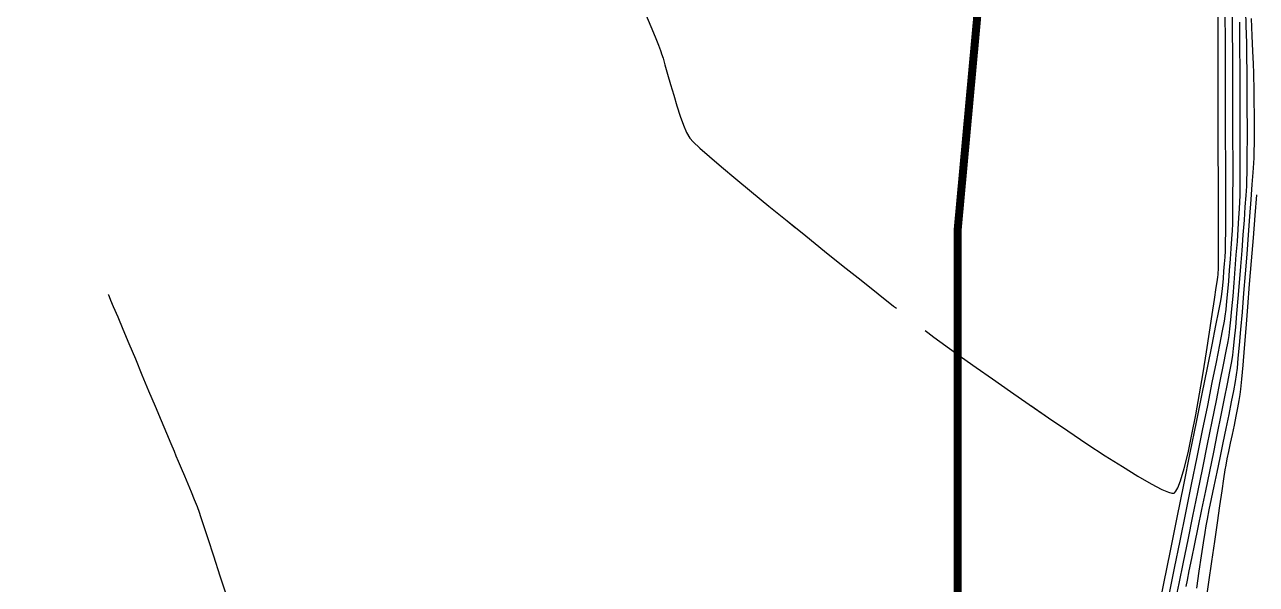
# Model space of a CAD drawing. Header units: metres. Extents: x 708868 to 711043, y 5411316 to 5413138.
# Drawn here: x 710275.7 to 710429.2, y 5412243.5 to 5412313.2 of the extents above; entities that cross this region are included whole.
import ezdxf

# ---------------------------------------------------------------- set-up
doc = ezdxf.new("R2010")
doc.units = ezdxf.units.M
doc.linetypes.add('DASHED', pattern=[0.75, 0.5, -0.25])
for name, color, linetype in [('C-ANNO-TABL', 1, 'Continuous'), ('Rionegro 2010_Contours', 7, 'Continuous'), ('Rionegro 2014_Contours', 7, 'Continuous'), ('Rionegro 2018_Contours', 7, 'Continuous')]:
    doc.layers.add(name, color=color, linetype=linetype)

msp = doc.modelspace()

# ---------------------------------------------------------------- linework, layer by layer
at = {"layer": 'C-ANNO-TABL', "color": 4, "linetype": 'DASHED', "true_color": 0x3dffff, "const_width": 1, "flags": 128}
msp.add_lwpolyline([(711042.54, 5413065.08), (710960.96, 5413110.4), (710928.51, 5413129.62), (710904.96, 5413136.48), (710878.34, 5413137.92), (710860.98, 5413136.79), (710843.25, 5413130), (710825.89, 5413114.54), (710808.92, 5413089.66), (710785.53, 5413050.07), (710767.48, 5413018.5), (710750.58, 5412962.4), (710732.95, 5412902.16), (710722.63, 5412876.69), (710711.1, 5412854.24), (710709.27, 5412838.47), (710712.25, 5412799.16), (710711.4, 5412767.16), (710706.84, 5412750.08), (710696.97, 5412735.65), (710677.97, 5412728.44), (710654.04, 5412726.54), (710627.07, 5412724.64), (710606.56, 5412720.47), (710589.8, 5412712.38), (710580.58, 5412698.73), (710577.45, 5412692.07), (710576.62, 5412681.45), (710581.7, 5412658.89), (710586.52, 5412640.58), (710590.14, 5412620.11), (710586.76, 5412609.51), (710569.89, 5412600.36), (710548.45, 5412592.65), (710519.16, 5412593.65), (710507.9, 5412592.67), (710498.04, 5412592.91), (710476.65, 5412590.53), (710453.44, 5412584.65), (710430.06, 5412578.87), (710407.17, 5412571.65), (710393.36, 5412565.35), (710390.57, 5412558.78), (710388.56, 5412550.53), (710383.7, 5412533.01), (710380.56, 5412521.69), (710371.65, 5412514.46), (710365.86, 5412509.89), (710362.01, 5412504.59), (710331.38, 5412455.85), (710322.46, 5412437.3), (710314.75, 5412419.96), (710310.91, 5412404.45), (710310.19, 5412389.52), (710312.36, 5412375.55), (710316.7, 5412365.43), (710327.06, 5412353.87), (710331.95, 5412345.85), (710336.14, 5412343.08), (710341.7, 5412343.55), (710347.66, 5412345.73), (710357.76, 5412346.03), (710373.48, 5412344.55), (710380.94, 5412341.93), (710387.56, 5412337.03), (710390.34, 5412331.13), (710393.23, 5412321.91), (710394.37, 5412314.08), (710391.95, 5412287.73), (710391.95, 5412242), (710398.77, 5412181.36), (710397.17, 5412154.92), (710391.09, 5412141.08), (710382.35, 5412135.26), (710365.93, 5412125.12), (710349.52, 5412122.86), (710314.94, 5412100.53), (710310.16, 5412097.45), (710304.08, 5412096.97), (710288.95, 5412103.64), (710260.4, 5412118.75), (710227.16, 5412131.8), (710192.2, 5412139.84), (710067.13, 5412167.23), (710056.51, 5412173.82), (710010.25, 5412214.54), (709997.9, 5412231.7), (709990.99, 5412235.84), (709981.95, 5412236.81), (709941.87, 5412226.35), (709906.21, 5412219.68), (709872.55, 5412206.97), (709858.98, 5412200.97), (709841.48, 5412178.77), (709831.7, 5412162.57), (709826.82, 5412138.12), (709826.1, 5412113.87), (709847.99, 5412057.97), (709847.99, 5412027.52), (709841.15, 5411995.84), (709821.68, 5411967.67), (709785.13, 5411896), (709764.5, 5411870.43), (709729.92, 5411841.63), (709687.88, 5411828.1), (709653.61, 5411828.39), (709636.8, 5411836.29), (709611.99, 5411871.53), (709572.15, 5411935.23), (709533.47, 5411953.88), (709461.2, 5411963.08), (709400.58, 5411961.74), (709328.3, 5411946.17), (709283.9, 5411933.17), (709246.82, 5411886.15), (709230.21, 5411871.99), (709186.77, 5411865.79), (709143.57, 5411868.97), (709131.37, 5411871.68), (709115.44, 5411870.35), (709084.2, 5411857.65), (709062.64, 5411854.33), (708913.41, 5411851.54)], dxfattribs=at)
at = {"layer": 'Rionegro 2010_Contours'}
for points in [[(710401.05, 5412265.74, 248), (710403.26, 5412264.23, 248), (710405.68, 5412262.58, 248), (710408.05, 5412260.99, 248), (710410.34, 5412259.5, 248), (710412.47, 5412258.14, 248), (710414.39, 5412256.96, 248), (710416.05, 5412256, 248), (710417.4, 5412255.3, 248), (710418.21, 5412254.96, 248), (710418.65, 5412254.84, 248), (710418.85, 5412254.83, 248), (710418.93, 5412254.85, 248), (710419, 5412254.9, 248), (710419.15, 5412255.06, 248), (710419.39, 5412255.49, 248), (710419.73, 5412256.38, 248), (710420.18, 5412257.92, 248), (710420.65, 5412259.87, 248), (710421.13, 5412262.13, 248), (710421.61, 5412264.6, 248), (710422.08, 5412267.2, 248), (710422.53, 5412269.84, 248), (710422.96, 5412272.43, 248), (710423.34, 5412274.88, 248), (710423.68, 5412277.09, 248), (710423.96, 5412278.98, 248), (710424.17, 5412280.46, 248), (710424.31, 5412281.43, 248), (710424.36, 5412281.81, 248), (710424.39, 5412282.04, 248), (710424.41, 5412282.35, 248), (710424.44, 5412282.66, 248), (710424.45, 5412282.9, 248), (710424.45, 5412283.3, 248), (710424.45, 5412284.39, 248), (710424.45, 5412286.07, 248), (710424.44, 5412288.28, 248), (710424.44, 5412290.92, 248), (710424.43, 5412293.93, 248), (710424.42, 5412297.21, 248), (710424.42, 5412300.7, 248), (710424.41, 5412304.3, 248), (710424.4, 5412307.94, 248), (710424.39, 5412311.54, 248), (710424.39, 5412315.02, 248)], [(710420.42, 5412243.2, 244), (710420.57, 5412243.97, 244), (710420.8, 5412245.15, 244), (710421.11, 5412246.68, 244), (710421.48, 5412248.5, 244), (710421.91, 5412250.56, 244), (710422.37, 5412252.79, 244), (710422.86, 5412255.14, 244), (710423.35, 5412257.55, 244), (710423.85, 5412259.96, 244), (710424.34, 5412262.32, 244), (710424.79, 5412264.56, 244), (710425.21, 5412266.63, 244), (710425.58, 5412268.46, 244), (710425.88, 5412270.01, 244), (710426.1, 5412271.22, 244), (710426.23, 5412272.02, 244), (710426.33, 5412272.87, 244), (710426.46, 5412274.06, 244), (710426.6, 5412275.53, 244), (710426.75, 5412277.22, 244), (710426.91, 5412279.08, 244), (710427.07, 5412281.05, 244), (710427.23, 5412283.07, 244), (710427.39, 5412285.08, 244), (710427.54, 5412287.04, 244), (710427.67, 5412288.87, 244), (710427.79, 5412290.53, 244), (710427.89, 5412291.95, 244), (710427.96, 5412293.09, 244), (710428, 5412293.87, 244), (710428.02, 5412294.74, 244), (710428.03, 5412295.91, 244), (710428.04, 5412297.33, 244), (710428.05, 5412298.93, 244), (710428.05, 5412300.66, 244), (710428.04, 5412302.45, 244), (710428.03, 5412304.24, 244), (710428.02, 5412305.96, 244), (710428.01, 5412307.57, 244), (710427.99, 5412308.99, 244), (710427.98, 5412310.16, 244), (710427.96, 5412311.03, 244), (710427.94, 5412311.9, 244), (710427.9, 5412313.2, 244), (710427.84, 5412314.84, 244)], [(710353.04, 5412314.59, 248), (710353.69, 5412313.01, 248), (710354.23, 5412311.69, 248), (710354.64, 5412310.66, 248), (710354.9, 5412310.01, 248), (710354.95, 5412309.87, 248), (710355.05, 5412309.57, 248), (710355.22, 5412309.05, 248), (710355.46, 5412308.23, 248), (710355.8, 5412307.05, 248), (710356.17, 5412305.76, 248), (710356.56, 5412304.42, 248), (710356.96, 5412303.09, 248), (710357.36, 5412301.83, 248), (710357.77, 5412300.7, 248), (710358.16, 5412299.77, 248), (710358.55, 5412299.09, 248), (710358.97, 5412298.62, 248), (710359.81, 5412297.84, 248), (710361, 5412296.79, 248), (710362.51, 5412295.5, 248), (710364.28, 5412294.02, 248), (710366.26, 5412292.38, 248), (710368.41, 5412290.62, 248), (710370.68, 5412288.78, 248), (710373.01, 5412286.89, 248), (710375.36, 5412285, 248), (710377.68, 5412283.14, 248), (710379.92, 5412281.36, 248), (710382.03, 5412279.68, 248), (710383.96, 5412278.15, 248), (710384.32, 5412277.87, 248)], [(710416.83, 5412239.6, 247), (710417.63, 5412243.57, 247), (710418.46, 5412247.65, 247), (710419.29, 5412251.78, 247), (710420.12, 5412255.87, 247), (710420.93, 5412259.85, 247), (710421.7, 5412263.66, 247), (710422.42, 5412267.23, 247), (710423.07, 5412270.47, 247), (710423.64, 5412273.32, 247), (710424.12, 5412275.71, 247), (710424.48, 5412277.56, 247), (710424.73, 5412278.8, 247), (710424.83, 5412279.36, 247), (710424.9, 5412279.97, 247), (710424.98, 5412280.73, 247), (710425.06, 5412281.59, 247), (710425.13, 5412282.49, 247), (710425.2, 5412283.4, 247), (710425.26, 5412284.26, 247), (710425.31, 5412285.03, 247), (710425.34, 5412285.64, 247), (710425.34, 5412286.18, 247), (710425.35, 5412287.31, 247), (710425.35, 5412288.93, 247), (710425.35, 5412290.99, 247), (710425.35, 5412293.4, 247), (710425.35, 5412296.11, 247), (710425.34, 5412299.03, 247), (710425.33, 5412302.09, 247), (710425.33, 5412305.22, 247), (710425.32, 5412308.35, 247), (710425.31, 5412311.41, 247), (710425.3, 5412314.32, 247)], [(710418.3, 5412242.17, 246), (710418.97, 5412245.47, 246), (710419.67, 5412248.9, 246), (710420.38, 5412252.39, 246), (710421.1, 5412255.89, 246), (710421.79, 5412259.32, 246), (710422.46, 5412262.63, 246), (710423.1, 5412265.75, 246), (710423.67, 5412268.61, 246), (710424.18, 5412271.16, 246), (710424.62, 5412273.33, 246), (710424.95, 5412275.05, 246), (710425.18, 5412276.27, 246), (710425.3, 5412276.91, 246), (710425.4, 5412277.72, 246), (710425.5, 5412278.75, 246), (710425.62, 5412279.95, 246), (710425.73, 5412281.27, 246), (710425.84, 5412282.64, 246), (710425.95, 5412284.01, 246), (710426.04, 5412285.33, 246), (710426.12, 5412286.54, 246), (710426.18, 5412287.57, 246), (710426.22, 5412288.38, 246), (710426.24, 5412289.09, 246), (710426.25, 5412290.31, 246), (710426.25, 5412291.97, 246), (710426.26, 5412293.99, 246), (710426.26, 5412296.31, 246), (710426.25, 5412298.85, 246), (710426.25, 5412301.53, 246), (710426.24, 5412304.29, 246), (710426.23, 5412307.04, 246), (710426.22, 5412309.73, 246), (710426.21, 5412312.26, 246), (710426.2, 5412314.57, 246)], [(710421.74, 5412242.98, 243), (710422.05, 5412245.1, 243), (710422.33, 5412247.02, 243), (710422.57, 5412248.65, 243), (710422.77, 5412249.92, 243), (710422.91, 5412250.77, 243), (710423.06, 5412251.61, 243), (710423.29, 5412252.75, 243), (710423.58, 5412254.14, 243), (710423.91, 5412255.72, 243), (710424.27, 5412257.44, 243), (710424.65, 5412259.25, 243), (710425.03, 5412261.09, 243), (710425.41, 5412262.89, 243), (710425.76, 5412264.62, 243), (710426.08, 5412266.2, 243), (710426.35, 5412267.59, 243), (710426.56, 5412268.74, 243), (710426.7, 5412269.57, 243), (710426.8, 5412270.39, 243), (710426.92, 5412271.66, 243), (710427.07, 5412273.29, 243), (710427.24, 5412275.23, 243), (710427.43, 5412277.4, 243), (710427.62, 5412279.74, 243), (710427.81, 5412282.16, 243), (710428.01, 5412284.62, 243), (710428.19, 5412287.02, 243), (710428.37, 5412289.32, 243), (710428.53, 5412291.42, 243), (710428.66, 5412293.28, 243), (710428.77, 5412294.81, 243), (710428.84, 5412295.94, 243), (710428.88, 5412296.61, 243), (710428.9, 5412297.43, 243), (710428.92, 5412298.46, 243), (710428.92, 5412299.63, 243), (710428.92, 5412300.9, 243), (710428.92, 5412302.19, 243), (710428.91, 5412303.45, 243), (710428.89, 5412304.62, 243), (710428.88, 5412305.65, 243), (710428.86, 5412306.47, 243), (710428.84, 5412307.16, 243), (710428.8, 5412308.33, 243), (710428.73, 5412309.92, 243), (710428.66, 5412311.84, 243), (710428.56, 5412314.01, 243)], [(710422.87, 5412241.17, 242), (710423.25, 5412243.75, 242), (710423.62, 5412246.31, 242), (710423.99, 5412248.8, 242), (710424.33, 5412251.14, 242), (710424.63, 5412253.26, 242), (710424.91, 5412255.11, 242), (710425.13, 5412256.62, 242), (710425.29, 5412257.72, 242), (710425.39, 5412258.34, 242), (710425.54, 5412259.09, 242), (710425.72, 5412260.01, 242), (710425.94, 5412261.05, 242), (710426.18, 5412262.16, 242), (710426.43, 5412263.3, 242), (710426.66, 5412264.41, 242), (710426.87, 5412265.45, 242), (710427.04, 5412266.37, 242), (710427.16, 5412267.13, 242), (710427.24, 5412267.81, 242), (710427.36, 5412269.05, 242), (710427.51, 5412270.78, 242), (710427.69, 5412272.91, 242), (710427.89, 5412275.36, 242), (710428.1, 5412278.04, 242), (710428.33, 5412280.87, 242), (710428.56, 5412283.77, 242), (710428.79, 5412286.65, 242), (710429.01, 5412289.43, 242), (710429.21, 5412292.03, 242)], [(710286.09, 5412279.6, 247), (710286.12, 5412279.53, 247), (710286.2, 5412279.33, 247), (710286.38, 5412278.9, 247), (710286.71, 5412278.11, 247), (710287.26, 5412276.82, 247), (710287.91, 5412275.25, 247), (710288.66, 5412273.48, 247), (710289.46, 5412271.57, 247), (710290.29, 5412269.59, 247), (710291.12, 5412267.6, 247), (710291.93, 5412265.69, 247), (710292.67, 5412263.9, 247), (710293.33, 5412262.32, 247), (710293.88, 5412261.02, 247), (710294.29, 5412260.05, 247), (710294.52, 5412259.49, 247), (710294.81, 5412258.8, 247), (710295.16, 5412257.96, 247), (710295.57, 5412257, 247), (710295.99, 5412255.99, 247), (710296.41, 5412254.98, 247), (710296.81, 5412254.02, 247), (710297.15, 5412253.17, 247), (710297.42, 5412252.47, 247), (710297.6, 5412251.94, 247), (710297.97, 5412250.81, 247), (710298.51, 5412249.16, 247), (710299.19, 5412247.04, 247), (710300, 5412244.52, 247), (710300.93, 5412241.66, 247)]]:
    msp.add_polyline3d(points, dxfattribs=at)
at = {"layer": 'Rionegro 2014_Contours'}
for points in [[(710387.88, 5412275.1, 248), (710388.22, 5412274.84, 248), (710388.96, 5412274.28, 248), (710389.74, 5412273.72, 248), (710390.92, 5412272.87, 248), (710392.44, 5412271.78, 248), (710394.25, 5412270.5, 248), (710396.29, 5412269.06, 248), (710398.51, 5412267.51, 248), (710400.85, 5412265.88, 248), (710403.26, 5412264.23, 248), (710405.68, 5412262.58, 248), (710408.05, 5412260.99, 248), (710410.34, 5412259.5, 248), (710412.47, 5412258.14, 248), (710414.39, 5412256.96, 248), (710416.05, 5412256, 248), (710417.4, 5412255.3, 248), (710418.21, 5412254.96, 248), (710418.65, 5412254.84, 248), (710418.85, 5412254.83, 248), (710418.93, 5412254.85, 248), (710419, 5412254.9, 248), (710419.15, 5412255.06, 248), (710419.39, 5412255.49, 248), (710419.73, 5412256.38, 248), (710420.18, 5412257.92, 248), (710420.65, 5412259.87, 248), (710421.13, 5412262.13, 248), (710421.61, 5412264.6, 248), (710422.08, 5412267.2, 248), (710422.53, 5412269.84, 248), (710422.96, 5412272.43, 248), (710423.34, 5412274.88, 248), (710423.68, 5412277.09, 248), (710423.96, 5412278.98, 248), (710424.17, 5412280.46, 248), (710424.31, 5412281.43, 248), (710424.36, 5412281.81, 248), (710424.39, 5412282.04, 248), (710424.41, 5412282.35, 248), (710424.44, 5412282.66, 248), (710424.45, 5412282.9, 248), (710424.45, 5412283.3, 248), (710424.45, 5412284.39, 248), (710424.45, 5412286.07, 248), (710424.44, 5412288.28, 248), (710424.44, 5412290.92, 248), (710424.43, 5412293.93, 248), (710424.42, 5412297.21, 248), (710424.42, 5412300.7, 248), (710424.41, 5412304.3, 248), (710424.4, 5412307.94, 248), (710424.39, 5412311.54, 248), (710424.39, 5412315.02, 248)], [(710420.42, 5412243.2, 244), (710420.57, 5412243.97, 244), (710420.8, 5412245.15, 244), (710421.11, 5412246.68, 244), (710421.48, 5412248.5, 244), (710421.91, 5412250.56, 244), (710422.37, 5412252.79, 244), (710422.86, 5412255.14, 244), (710423.35, 5412257.55, 244), (710423.85, 5412259.96, 244), (710424.34, 5412262.32, 244), (710424.79, 5412264.56, 244), (710425.21, 5412266.63, 244), (710425.58, 5412268.46, 244), (710425.88, 5412270.01, 244), (710426.1, 5412271.22, 244), (710426.23, 5412272.02, 244), (710426.33, 5412272.87, 244), (710426.46, 5412274.06, 244), (710426.6, 5412275.53, 244), (710426.75, 5412277.22, 244), (710426.91, 5412279.08, 244), (710427.07, 5412281.05, 244), (710427.23, 5412283.07, 244), (710427.39, 5412285.08, 244), (710427.54, 5412287.04, 244), (710427.67, 5412288.87, 244), (710427.79, 5412290.53, 244), (710427.89, 5412291.95, 244), (710427.96, 5412293.09, 244), (710428, 5412293.87, 244), (710428.02, 5412294.74, 244), (710428.03, 5412295.91, 244), (710428.04, 5412297.33, 244), (710428.05, 5412298.93, 244), (710428.05, 5412300.66, 244), (710428.04, 5412302.45, 244), (710428.03, 5412304.24, 244), (710428.02, 5412305.96, 244), (710428.01, 5412307.57, 244), (710427.99, 5412308.99, 244), (710427.98, 5412310.16, 244), (710427.96, 5412311.03, 244), (710427.94, 5412311.9, 244), (710427.9, 5412313.2, 244), (710427.84, 5412314.84, 244)], [(710353.04, 5412314.59, 248), (710353.69, 5412313.01, 248), (710354.23, 5412311.69, 248), (710354.64, 5412310.66, 248), (710354.9, 5412310.01, 248), (710354.95, 5412309.87, 248), (710355.05, 5412309.57, 248), (710355.22, 5412309.05, 248), (710355.46, 5412308.23, 248), (710355.8, 5412307.05, 248), (710356.17, 5412305.76, 248), (710356.56, 5412304.42, 248), (710356.96, 5412303.09, 248), (710357.36, 5412301.83, 248), (710357.77, 5412300.7, 248), (710358.16, 5412299.77, 248), (710358.55, 5412299.09, 248), (710358.97, 5412298.62, 248), (710359.81, 5412297.84, 248), (710361, 5412296.79, 248), (710362.51, 5412295.5, 248), (710364.28, 5412294.02, 248), (710366.26, 5412292.38, 248), (710368.41, 5412290.62, 248), (710370.68, 5412288.78, 248), (710371.69, 5412287.95, 248)], [(710416.83, 5412239.6, 247), (710417.63, 5412243.57, 247), (710418.46, 5412247.65, 247), (710419.29, 5412251.78, 247), (710420.12, 5412255.87, 247), (710420.93, 5412259.85, 247), (710421.7, 5412263.66, 247), (710422.42, 5412267.23, 247), (710423.07, 5412270.47, 247), (710423.64, 5412273.32, 247), (710424.12, 5412275.71, 247), (710424.48, 5412277.56, 247), (710424.73, 5412278.8, 247), (710424.83, 5412279.36, 247), (710424.9, 5412279.97, 247), (710424.98, 5412280.73, 247), (710425.06, 5412281.59, 247), (710425.13, 5412282.49, 247), (710425.2, 5412283.4, 247), (710425.26, 5412284.26, 247), (710425.31, 5412285.03, 247), (710425.34, 5412285.64, 247), (710425.34, 5412286.18, 247), (710425.35, 5412287.31, 247), (710425.35, 5412288.93, 247), (710425.35, 5412290.99, 247), (710425.35, 5412293.4, 247), (710425.35, 5412296.11, 247), (710425.34, 5412299.03, 247), (710425.33, 5412302.09, 247), (710425.33, 5412305.22, 247), (710425.32, 5412308.35, 247), (710425.31, 5412311.41, 247), (710425.3, 5412314.32, 247)], [(710418.3, 5412242.17, 246), (710418.97, 5412245.47, 246), (710419.67, 5412248.9, 246), (710420.38, 5412252.39, 246), (710421.1, 5412255.89, 246), (710421.79, 5412259.32, 246), (710422.46, 5412262.63, 246), (710423.1, 5412265.75, 246), (710423.67, 5412268.61, 246), (710424.18, 5412271.16, 246), (710424.62, 5412273.33, 246), (710424.95, 5412275.05, 246), (710425.18, 5412276.27, 246), (710425.3, 5412276.91, 246), (710425.4, 5412277.72, 246), (710425.5, 5412278.75, 246), (710425.62, 5412279.95, 246), (710425.73, 5412281.27, 246), (710425.84, 5412282.64, 246), (710425.95, 5412284.01, 246), (710426.04, 5412285.33, 246), (710426.12, 5412286.54, 246), (710426.18, 5412287.57, 246), (710426.22, 5412288.38, 246), (710426.24, 5412289.09, 246), (710426.25, 5412290.31, 246), (710426.25, 5412291.97, 246), (710426.26, 5412293.99, 246), (710426.26, 5412296.31, 246), (710426.25, 5412298.85, 246), (710426.25, 5412301.53, 246), (710426.24, 5412304.29, 246), (710426.23, 5412307.04, 246), (710426.22, 5412309.73, 246), (710426.21, 5412312.26, 246), (710426.2, 5412314.57, 246)], [(710419.06, 5412241.23, 245), (710419.54, 5412243.59, 245), (710420.07, 5412246.21, 245), (710420.65, 5412249.02, 245), (710421.25, 5412251.97, 245), (710421.87, 5412254.97, 245), (710422.49, 5412257.98, 245), (710423.09, 5412260.93, 245), (710423.66, 5412263.76, 245), (710424.19, 5412266.39, 245), (710424.67, 5412268.77, 245), (710425.08, 5412270.83, 245), (710425.41, 5412272.51, 245), (710425.64, 5412273.74, 245), (710425.76, 5412274.47, 245), (710425.87, 5412275.31, 245), (710425.99, 5412276.45, 245), (710426.12, 5412277.82, 245), (710426.26, 5412279.38, 245), (710426.4, 5412281.05, 245), (710426.54, 5412282.79, 245), (710426.67, 5412284.52, 245), (710426.8, 5412286.2, 245), (710426.91, 5412287.75, 245), (710427, 5412289.14, 245), (710427.07, 5412290.28, 245), (710427.11, 5412291.13, 245), (710427.13, 5412291.95, 245), (710427.14, 5412293.2, 245), (710427.15, 5412294.81, 245), (710427.16, 5412296.7, 245), (710427.16, 5412298.81, 245), (710427.15, 5412301.06, 245), (710427.15, 5412303.38, 245), (710427.14, 5412305.7, 245), (710427.13, 5412307.95, 245), (710427.12, 5412310.05, 245), (710427.1, 5412311.94, 245), (710427.09, 5412313.53, 245)], [(710421.74, 5412242.98, 243), (710422.05, 5412245.1, 243), (710422.33, 5412247.02, 243), (710422.57, 5412248.65, 243), (710422.77, 5412249.92, 243), (710422.91, 5412250.77, 243), (710423.06, 5412251.61, 243), (710423.29, 5412252.75, 243), (710423.58, 5412254.14, 243), (710423.91, 5412255.72, 243), (710424.27, 5412257.44, 243), (710424.65, 5412259.25, 243), (710425.03, 5412261.09, 243), (710425.41, 5412262.89, 243), (710425.76, 5412264.62, 243), (710426.08, 5412266.2, 243), (710426.35, 5412267.59, 243), (710426.56, 5412268.74, 243), (710426.7, 5412269.57, 243), (710426.8, 5412270.39, 243), (710426.92, 5412271.66, 243), (710427.07, 5412273.29, 243), (710427.24, 5412275.23, 243), (710427.43, 5412277.4, 243), (710427.62, 5412279.74, 243), (710427.81, 5412282.16, 243), (710428.01, 5412284.62, 243), (710428.19, 5412287.02, 243), (710428.37, 5412289.32, 243), (710428.53, 5412291.42, 243), (710428.66, 5412293.28, 243), (710428.77, 5412294.81, 243), (710428.84, 5412295.94, 243), (710428.88, 5412296.61, 243), (710428.9, 5412297.43, 243), (710428.92, 5412298.46, 243), (710428.92, 5412299.63, 243), (710428.92, 5412300.9, 243), (710428.92, 5412302.19, 243), (710428.91, 5412303.45, 243), (710428.89, 5412304.62, 243), (710428.88, 5412305.65, 243), (710428.86, 5412306.47, 243), (710428.84, 5412307.16, 243), (710428.8, 5412308.33, 243), (710428.73, 5412309.92, 243), (710428.66, 5412311.84, 243), (710428.56, 5412314.01, 243)], [(710422.87, 5412241.17, 242), (710423.25, 5412243.75, 242), (710423.62, 5412246.31, 242), (710423.99, 5412248.8, 242), (710424.33, 5412251.14, 242), (710424.63, 5412253.26, 242), (710424.91, 5412255.11, 242), (710425.13, 5412256.62, 242), (710425.29, 5412257.72, 242), (710425.39, 5412258.34, 242), (710425.54, 5412259.09, 242), (710425.72, 5412260.01, 242), (710425.94, 5412261.05, 242), (710426.18, 5412262.16, 242), (710426.43, 5412263.3, 242), (710426.66, 5412264.41, 242), (710426.87, 5412265.45, 242), (710427.04, 5412266.37, 242), (710427.16, 5412267.13, 242), (710427.24, 5412267.81, 242), (710427.36, 5412269.05, 242), (710427.51, 5412270.78, 242), (710427.69, 5412272.91, 242), (710427.89, 5412275.36, 242), (710428.1, 5412278.04, 242), (710428.33, 5412280.87, 242), (710428.56, 5412283.77, 242), (710428.79, 5412286.65, 242), (710429.01, 5412289.43, 242), (710429.21, 5412292.03, 242)], [(710293.55, 5412261.8, 247), (710293.88, 5412261.02, 247), (710294.29, 5412260.05, 247), (710294.52, 5412259.49, 247), (710294.81, 5412258.8, 247), (710295.16, 5412257.96, 247), (710295.57, 5412257, 247), (710295.99, 5412255.99, 247), (710296.41, 5412254.98, 247), (710296.81, 5412254.02, 247), (710297.15, 5412253.17, 247), (710297.42, 5412252.47, 247), (710297.6, 5412251.94, 247), (710297.97, 5412250.81, 247), (710298.51, 5412249.16, 247), (710299.19, 5412247.04, 247), (710300, 5412244.52, 247), (710300.93, 5412241.66, 247)]]:
    msp.add_polyline3d(points, dxfattribs=at)
at = {"layer": 'Rionegro 2018_Contours'}
for points in [[(710387.88, 5412275.1, 248), (710388.22, 5412274.84, 248), (710388.96, 5412274.28, 248), (710389.74, 5412273.72, 248), (710390.92, 5412272.87, 248), (710392.44, 5412271.78, 248), (710394.25, 5412270.5, 248), (710396.29, 5412269.06, 248), (710398.51, 5412267.51, 248), (710400.85, 5412265.88, 248), (710403.26, 5412264.23, 248), (710405.68, 5412262.58, 248), (710408.05, 5412260.99, 248), (710410.34, 5412259.5, 248), (710412.47, 5412258.14, 248), (710414.39, 5412256.96, 248), (710416.05, 5412256, 248), (710417.4, 5412255.3, 248), (710418.21, 5412254.96, 248), (710418.65, 5412254.84, 248), (710418.85, 5412254.83, 248), (710418.93, 5412254.85, 248), (710419, 5412254.9, 248), (710419.15, 5412255.06, 248), (710419.39, 5412255.49, 248), (710419.73, 5412256.38, 248), (710420.18, 5412257.92, 248), (710420.65, 5412259.87, 248), (710421.13, 5412262.13, 248), (710421.61, 5412264.6, 248), (710422.08, 5412267.2, 248), (710422.53, 5412269.84, 248), (710422.96, 5412272.43, 248), (710423.34, 5412274.88, 248), (710423.68, 5412277.09, 248), (710423.96, 5412278.98, 248), (710424.17, 5412280.46, 248), (710424.31, 5412281.43, 248), (710424.36, 5412281.81, 248), (710424.39, 5412282.04, 248), (710424.41, 5412282.35, 248), (710424.44, 5412282.66, 248), (710424.45, 5412282.9, 248), (710424.45, 5412283.3, 248), (710424.45, 5412284.39, 248), (710424.45, 5412286.07, 248), (710424.44, 5412288.28, 248), (710424.44, 5412290.92, 248), (710424.43, 5412293.93, 248), (710424.42, 5412297.21, 248), (710424.42, 5412300.7, 248), (710424.41, 5412304.3, 248), (710424.4, 5412307.94, 248), (710424.39, 5412311.54, 248), (710424.39, 5412315.02, 248)], [(710420.42, 5412243.2, 244), (710420.57, 5412243.97, 244), (710420.8, 5412245.15, 244), (710421.11, 5412246.68, 244), (710421.48, 5412248.5, 244), (710421.91, 5412250.56, 244), (710422.37, 5412252.79, 244), (710422.86, 5412255.14, 244), (710423.35, 5412257.55, 244), (710423.85, 5412259.96, 244), (710424.34, 5412262.32, 244), (710424.79, 5412264.56, 244), (710425.21, 5412266.63, 244), (710425.58, 5412268.46, 244), (710425.88, 5412270.01, 244), (710426.1, 5412271.22, 244), (710426.23, 5412272.02, 244), (710426.33, 5412272.87, 244), (710426.46, 5412274.06, 244), (710426.6, 5412275.53, 244), (710426.75, 5412277.22, 244), (710426.91, 5412279.08, 244), (710427.07, 5412281.05, 244), (710427.23, 5412283.07, 244), (710427.39, 5412285.08, 244), (710427.54, 5412287.04, 244), (710427.67, 5412288.87, 244), (710427.79, 5412290.53, 244), (710427.89, 5412291.95, 244), (710427.96, 5412293.09, 244), (710428, 5412293.87, 244), (710428.02, 5412294.74, 244), (710428.03, 5412295.91, 244), (710428.04, 5412297.33, 244), (710428.05, 5412298.93, 244), (710428.05, 5412300.66, 244), (710428.04, 5412302.45, 244), (710428.03, 5412304.24, 244), (710428.02, 5412305.96, 244), (710428.01, 5412307.57, 244), (710427.99, 5412308.99, 244), (710427.98, 5412310.16, 244), (710427.96, 5412311.03, 244), (710427.94, 5412311.9, 244), (710427.9, 5412313.2, 244), (710427.84, 5412314.84, 244)], [(710353.04, 5412314.59, 248), (710353.69, 5412313.01, 248), (710354.23, 5412311.69, 248), (710354.64, 5412310.66, 248), (710354.9, 5412310.01, 248), (710354.95, 5412309.87, 248), (710355.05, 5412309.57, 248), (710355.22, 5412309.05, 248), (710355.46, 5412308.23, 248), (710355.8, 5412307.05, 248), (710356.17, 5412305.76, 248), (710356.56, 5412304.42, 248), (710356.96, 5412303.09, 248), (710357.36, 5412301.83, 248), (710357.77, 5412300.7, 248), (710358.16, 5412299.77, 248), (710358.55, 5412299.09, 248), (710358.97, 5412298.62, 248), (710359.81, 5412297.84, 248), (710361, 5412296.79, 248), (710362.51, 5412295.5, 248), (710364.28, 5412294.02, 248), (710366.26, 5412292.38, 248), (710368.41, 5412290.62, 248), (710370.68, 5412288.78, 248), (710371.69, 5412287.95, 248)], [(710416.83, 5412239.6, 247), (710417.63, 5412243.57, 247), (710418.46, 5412247.65, 247), (710419.29, 5412251.78, 247), (710420.12, 5412255.87, 247), (710420.93, 5412259.85, 247), (710421.7, 5412263.66, 247), (710422.42, 5412267.23, 247), (710423.07, 5412270.47, 247), (710423.64, 5412273.32, 247), (710424.12, 5412275.71, 247), (710424.48, 5412277.56, 247), (710424.73, 5412278.8, 247), (710424.83, 5412279.36, 247), (710424.9, 5412279.97, 247), (710424.98, 5412280.73, 247), (710425.06, 5412281.59, 247), (710425.13, 5412282.49, 247), (710425.2, 5412283.4, 247), (710425.26, 5412284.26, 247), (710425.31, 5412285.03, 247), (710425.34, 5412285.64, 247), (710425.34, 5412286.18, 247), (710425.35, 5412287.31, 247), (710425.35, 5412288.93, 247), (710425.35, 5412290.99, 247), (710425.35, 5412293.4, 247), (710425.35, 5412296.11, 247), (710425.34, 5412299.03, 247), (710425.33, 5412302.09, 247), (710425.33, 5412305.22, 247), (710425.32, 5412308.35, 247), (710425.31, 5412311.41, 247), (710425.3, 5412314.32, 247)], [(710418.3, 5412242.17, 246), (710418.97, 5412245.47, 246), (710419.67, 5412248.9, 246), (710420.38, 5412252.39, 246), (710421.1, 5412255.89, 246), (710421.79, 5412259.32, 246), (710422.46, 5412262.63, 246), (710423.1, 5412265.75, 246), (710423.67, 5412268.61, 246), (710424.18, 5412271.16, 246), (710424.62, 5412273.33, 246), (710424.95, 5412275.05, 246), (710425.18, 5412276.27, 246), (710425.3, 5412276.91, 246), (710425.4, 5412277.72, 246), (710425.5, 5412278.75, 246), (710425.62, 5412279.95, 246), (710425.73, 5412281.27, 246), (710425.84, 5412282.64, 246), (710425.95, 5412284.01, 246), (710426.04, 5412285.33, 246), (710426.12, 5412286.54, 246), (710426.18, 5412287.57, 246), (710426.22, 5412288.38, 246), (710426.24, 5412289.09, 246), (710426.25, 5412290.31, 246), (710426.25, 5412291.97, 246), (710426.26, 5412293.99, 246), (710426.26, 5412296.31, 246), (710426.25, 5412298.85, 246), (710426.25, 5412301.53, 246), (710426.24, 5412304.29, 246), (710426.23, 5412307.04, 246), (710426.22, 5412309.73, 246), (710426.21, 5412312.26, 246), (710426.2, 5412314.57, 246)], [(710419.06, 5412241.23, 245), (710419.54, 5412243.59, 245), (710420.07, 5412246.21, 245), (710420.65, 5412249.02, 245), (710421.25, 5412251.97, 245), (710421.87, 5412254.97, 245), (710422.49, 5412257.98, 245), (710423.09, 5412260.93, 245), (710423.66, 5412263.76, 245), (710424.19, 5412266.39, 245), (710424.67, 5412268.77, 245), (710425.08, 5412270.83, 245), (710425.41, 5412272.51, 245), (710425.64, 5412273.74, 245), (710425.76, 5412274.47, 245), (710425.87, 5412275.31, 245), (710425.99, 5412276.45, 245), (710426.12, 5412277.82, 245), (710426.26, 5412279.38, 245), (710426.4, 5412281.05, 245), (710426.54, 5412282.79, 245), (710426.67, 5412284.52, 245), (710426.8, 5412286.2, 245), (710426.91, 5412287.75, 245), (710427, 5412289.14, 245), (710427.07, 5412290.28, 245), (710427.11, 5412291.13, 245), (710427.13, 5412291.95, 245), (710427.14, 5412293.2, 245), (710427.15, 5412294.81, 245), (710427.16, 5412296.7, 245), (710427.16, 5412298.81, 245), (710427.15, 5412301.06, 245), (710427.15, 5412303.38, 245), (710427.14, 5412305.7, 245), (710427.13, 5412307.95, 245), (710427.12, 5412310.05, 245), (710427.1, 5412311.94, 245), (710427.09, 5412313.53, 245)], [(710421.74, 5412242.98, 243), (710422.05, 5412245.1, 243), (710422.33, 5412247.02, 243), (710422.57, 5412248.65, 243), (710422.77, 5412249.92, 243), (710422.91, 5412250.77, 243), (710423.06, 5412251.61, 243), (710423.29, 5412252.75, 243), (710423.58, 5412254.14, 243), (710423.91, 5412255.72, 243), (710424.27, 5412257.44, 243), (710424.65, 5412259.25, 243), (710425.03, 5412261.09, 243), (710425.41, 5412262.89, 243), (710425.76, 5412264.62, 243), (710426.08, 5412266.2, 243), (710426.35, 5412267.59, 243), (710426.56, 5412268.74, 243), (710426.7, 5412269.57, 243), (710426.8, 5412270.39, 243), (710426.92, 5412271.66, 243), (710427.07, 5412273.29, 243), (710427.24, 5412275.23, 243), (710427.43, 5412277.4, 243), (710427.62, 5412279.74, 243), (710427.81, 5412282.16, 243), (710428.01, 5412284.62, 243), (710428.19, 5412287.02, 243), (710428.37, 5412289.32, 243), (710428.53, 5412291.42, 243), (710428.66, 5412293.28, 243), (710428.77, 5412294.81, 243), (710428.84, 5412295.94, 243), (710428.88, 5412296.61, 243), (710428.9, 5412297.43, 243), (710428.92, 5412298.46, 243), (710428.92, 5412299.63, 243), (710428.92, 5412300.9, 243), (710428.92, 5412302.19, 243), (710428.91, 5412303.45, 243), (710428.89, 5412304.62, 243), (710428.88, 5412305.65, 243), (710428.86, 5412306.47, 243), (710428.84, 5412307.16, 243), (710428.8, 5412308.33, 243), (710428.73, 5412309.92, 243), (710428.66, 5412311.84, 243), (710428.56, 5412314.01, 243)], [(710422.87, 5412241.17, 242), (710423.25, 5412243.75, 242), (710423.62, 5412246.31, 242), (710423.99, 5412248.8, 242), (710424.33, 5412251.14, 242), (710424.63, 5412253.26, 242), (710424.91, 5412255.11, 242), (710425.13, 5412256.62, 242), (710425.29, 5412257.72, 242), (710425.39, 5412258.34, 242), (710425.54, 5412259.09, 242), (710425.72, 5412260.01, 242), (710425.94, 5412261.05, 242), (710426.18, 5412262.16, 242), (710426.43, 5412263.3, 242), (710426.66, 5412264.41, 242), (710426.87, 5412265.45, 242), (710427.04, 5412266.37, 242), (710427.16, 5412267.13, 242), (710427.24, 5412267.81, 242), (710427.36, 5412269.05, 242), (710427.51, 5412270.78, 242), (710427.69, 5412272.91, 242), (710427.89, 5412275.36, 242), (710428.1, 5412278.04, 242), (710428.33, 5412280.87, 242), (710428.56, 5412283.77, 242), (710428.79, 5412286.65, 242), (710429.01, 5412289.43, 242), (710429.21, 5412292.03, 242)], [(710293.55, 5412261.8, 247), (710293.88, 5412261.02, 247), (710294.29, 5412260.05, 247), (710294.52, 5412259.49, 247), (710294.81, 5412258.8, 247), (710295.16, 5412257.96, 247), (710295.57, 5412257, 247), (710295.99, 5412255.99, 247), (710296.41, 5412254.98, 247), (710296.81, 5412254.02, 247), (710297.15, 5412253.17, 247), (710297.42, 5412252.47, 247), (710297.6, 5412251.94, 247), (710297.97, 5412250.81, 247), (710298.51, 5412249.16, 247), (710299.19, 5412247.04, 247), (710300, 5412244.52, 247), (710300.93, 5412241.66, 247)]]:
    msp.add_polyline3d(points, dxfattribs=at)

doc.saveas('drawing.dxf')
